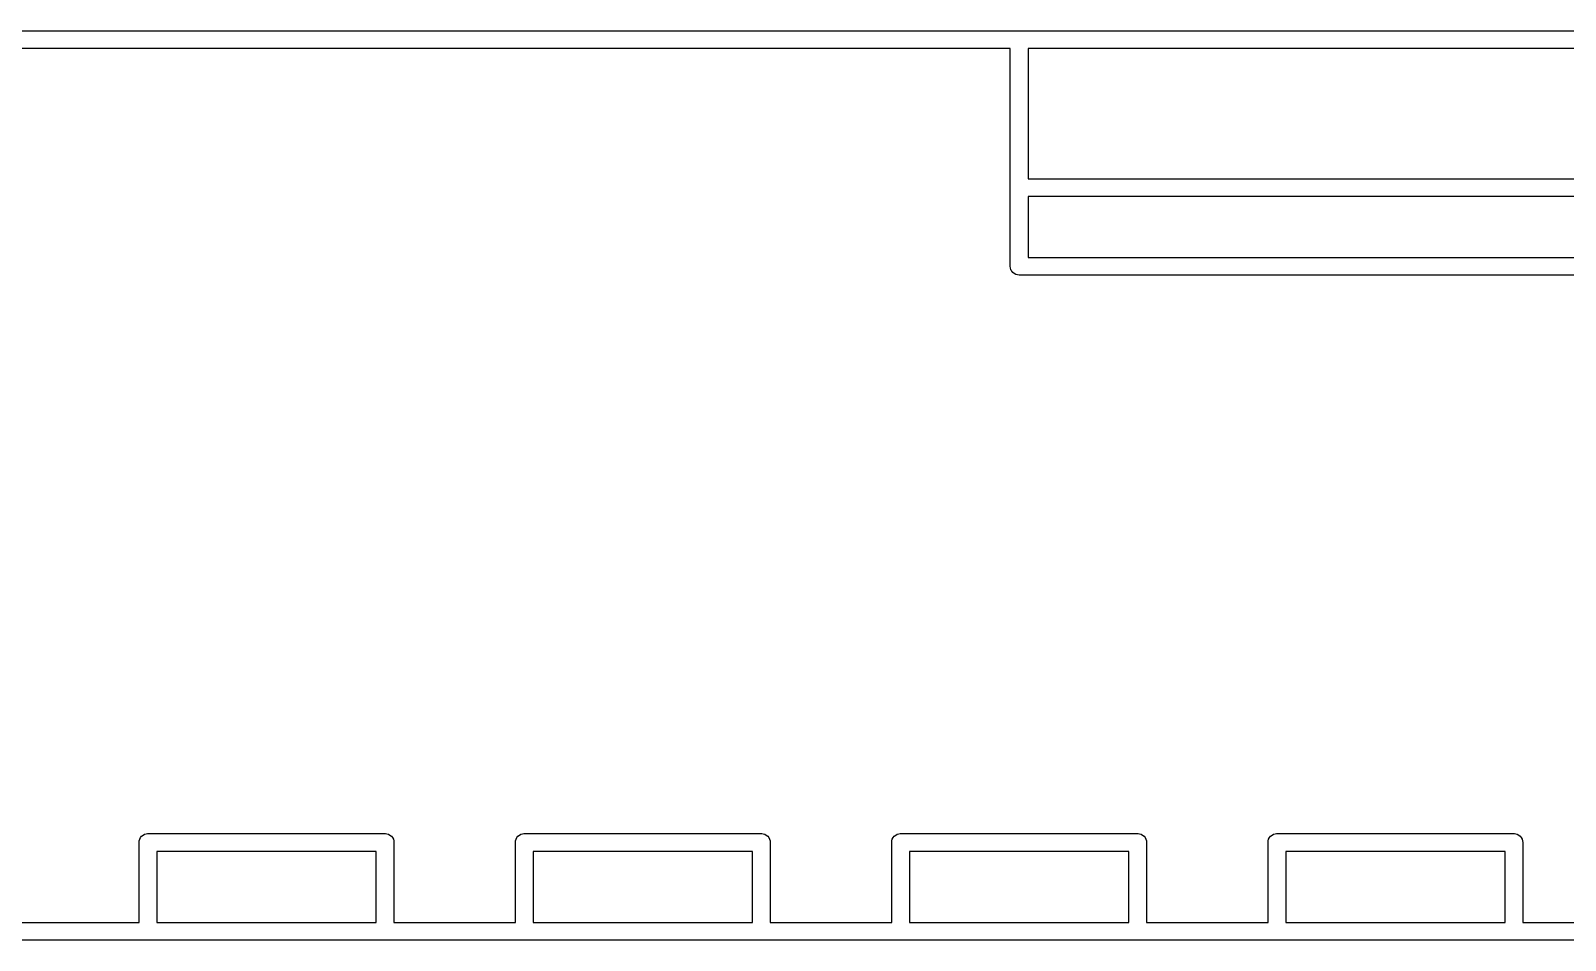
# Model space of a CAD drawing. Extents: x 112.8 to 192.9, y -122.2 to -85.3.
# Drawn here: x 156.68 to 167.04, y -111.2 to -105.06 of the extents above; entities that cross this region are included whole.
import ezdxf

# ---------------------------------------------------------------- set-up
doc = ezdxf.new("R2010")
doc.units = 0
doc.layers.add('BLACK', color=7, linetype='CONTINUOUS')

msp = doc.modelspace()

# ---------------------------------------------------------------- linework, layer by layer
at = {"layer": 'BLACK', "linetype": 'CONTINUOUS'}
for p, q in [((155.737, -105.059), (163.351, -105.059)), ((163.351, -105.059), (163.354, -105.059)), ((163.354, -105.059), (163.357, -105.059)), ((163.357, -105.059), (168.181, -105.059)), ((163.294, -105.179), (155.794, -105.179)), ((163.294, -106.116), (163.294, -105.179)), ((163.414, -105.179), (163.414, -106.059)), ((168.124, -105.179), (163.414, -105.179)), ((163.414, -106.059), (168.124, -106.059)), ((163.294, -106.119), (163.294, -106.116)), ((163.294, -106.122), (163.294, -106.119)), ((163.294, -106.646), (163.294, -106.122)), ((168.181, -106.179), (163.414, -106.179)), ((163.414, -106.179), (163.414, -106.589)), ((163.414, -106.589), (168.146, -106.589)), ((163.294, -106.649), (163.294, -106.646)), ((163.295, -106.661), (163.294, -106.649)), ((163.298, -106.672), (163.295, -106.661)), ((163.301, -106.677), (163.298, -106.672)), ((163.304, -106.682), (163.301, -106.677)), ((163.311, -106.692), (163.304, -106.682)), ((163.321, -106.699), (163.311, -106.692)), ((163.331, -106.705), (163.321, -106.699)), ((163.342, -106.708), (163.331, -106.705)), ((163.354, -106.709), (163.342, -106.708)), ((163.357, -106.709), (163.354, -106.709)), ((168.18, -106.709), (163.357, -106.709)), ((157.414, -110.539), (157.415, -110.527)), ((157.415, -110.527), (157.418, -110.516)), ((157.418, -110.516), (157.424, -110.506)), ((157.424, -110.506), (157.431, -110.496)), ((157.431, -110.496), (157.441, -110.489)), ((157.441, -110.489), (157.451, -110.483)), ((157.451, -110.483), (157.462, -110.48)), ((157.462, -110.48), (157.471, -110.479)), ((157.471, -110.479), (157.471, -110.479)), ((157.471, -110.479), (157.474, -110.479)), ((157.474, -110.479), (157.477, -110.479)), ((157.477, -110.479), (159.071, -110.479)), ((159.071, -110.479), (159.074, -110.479)), ((159.074, -110.479), (159.077, -110.479)), ((159.077, -110.479), (159.077, -110.479)), ((159.077, -110.479), (159.086, -110.48)), ((159.086, -110.48), (159.097, -110.483)), ((159.097, -110.483), (159.107, -110.489)), ((159.107, -110.489), (159.117, -110.496)), ((159.117, -110.496), (159.124, -110.506)), ((159.124, -110.506), (159.13, -110.516)), ((159.13, -110.516), (159.133, -110.527)), ((159.133, -110.527), (159.134, -110.539)), ((159.954, -110.539), (159.955, -110.527)), ((159.955, -110.527), (159.958, -110.516)), ((159.958, -110.516), (159.964, -110.506)), ((159.964, -110.506), (159.971, -110.496)), ((159.971, -110.496), (159.981, -110.489)), ((159.981, -110.489), (159.991, -110.483)), ((159.991, -110.483), (160.002, -110.48)), ((160.002, -110.48), (160.011, -110.479)), ((160.011, -110.479), (160.011, -110.479)), ((160.011, -110.479), (160.014, -110.479)), ((160.014, -110.479), (160.017, -110.479)), ((160.017, -110.479), (161.611, -110.479)), ((161.611, -110.479), (161.614, -110.479)), ((161.614, -110.479), (161.617, -110.479)), ((161.617, -110.479), (161.617, -110.479)), ((161.617, -110.479), (161.626, -110.48)), ((161.626, -110.48), (161.637, -110.483)), ((161.637, -110.483), (161.647, -110.489)), ((161.647, -110.489), (161.657, -110.496)), ((161.657, -110.496), (161.664, -110.506)), ((161.664, -110.506), (161.67, -110.516)), ((161.67, -110.516), (161.673, -110.527)), ((161.673, -110.527), (161.674, -110.539)), ((162.494, -110.539), (162.495, -110.527)), ((162.495, -110.527), (162.498, -110.516)), ((162.498, -110.516), (162.504, -110.506)), ((162.504, -110.506), (162.511, -110.496)), ((162.511, -110.496), (162.521, -110.489)), ((162.521, -110.489), (162.531, -110.483)), ((162.531, -110.483), (162.542, -110.48)), ((162.542, -110.48), (162.551, -110.479)), ((162.551, -110.479), (162.551, -110.479)), ((162.551, -110.479), (162.554, -110.479)), ((162.554, -110.479), (162.557, -110.479)), ((162.557, -110.479), (164.151, -110.479)), ((164.151, -110.479), (164.154, -110.479)), ((164.154, -110.479), (164.157, -110.479)), ((164.157, -110.479), (164.157, -110.479)), ((164.157, -110.479), (164.166, -110.48)), ((164.166, -110.48), (164.177, -110.483)), ((164.177, -110.483), (164.187, -110.489)), ((164.187, -110.489), (164.197, -110.496)), ((164.197, -110.496), (164.204, -110.506)), ((164.204, -110.506), (164.21, -110.516)), ((164.21, -110.516), (164.213, -110.527)), ((164.213, -110.527), (164.214, -110.539)), ((165.034, -110.539), (165.035, -110.527)), ((165.035, -110.527), (165.038, -110.516)), ((165.038, -110.516), (165.044, -110.506)), ((165.044, -110.506), (165.051, -110.496)), ((165.051, -110.496), (165.061, -110.489)), ((165.061, -110.489), (165.071, -110.483)), ((165.071, -110.483), (165.082, -110.48)), ((165.082, -110.48), (165.091, -110.479)), ((165.091, -110.479), (165.091, -110.479)), ((165.091, -110.479), (165.094, -110.479)), ((165.094, -110.479), (165.097, -110.479)), ((165.097, -110.479), (166.691, -110.479)), ((166.691, -110.479), (166.694, -110.479)), ((166.694, -110.479), (166.697, -110.479)), ((166.697, -110.479), (166.697, -110.479)), ((166.697, -110.479), (166.706, -110.48)), ((166.706, -110.48), (166.717, -110.483)), ((166.717, -110.483), (166.727, -110.489)), ((166.727, -110.489), (166.737, -110.496)), ((166.737, -110.496), (166.744, -110.506)), ((166.744, -110.506), (166.75, -110.516)), ((166.75, -110.516), (166.753, -110.527)), ((166.753, -110.527), (166.754, -110.539)), ((157.414, -110.542), (157.414, -110.539)), ((157.414, -111.079), (157.414, -110.542)), ((157.534, -110.599), (157.534, -111.079)), ((159.014, -110.599), (157.534, -110.599)), ((159.014, -111.079), (159.014, -110.599)), ((159.134, -110.539), (159.134, -110.542)), ((159.134, -110.542), (159.134, -111.079)), ((159.954, -110.542), (159.954, -110.539)), ((159.954, -111.079), (159.954, -110.542)), ((160.074, -110.599), (160.074, -111.079)), ((161.554, -110.599), (160.074, -110.599)), ((161.554, -111.079), (161.554, -110.599)), ((161.674, -110.539), (161.674, -110.542)), ((161.674, -110.542), (161.674, -111.079)), ((162.494, -110.542), (162.494, -110.539)), ((162.494, -111.079), (162.494, -110.542)), ((162.614, -110.599), (162.614, -111.079)), ((164.094, -110.599), (162.614, -110.599)), ((164.094, -111.079), (164.094, -110.599)), ((164.214, -110.539), (164.214, -110.542)), ((164.214, -110.542), (164.214, -111.079)), ((165.034, -110.542), (165.034, -110.539)), ((165.034, -111.079), (165.034, -110.542)), ((165.154, -110.599), (165.154, -111.079)), ((166.634, -110.599), (165.154, -110.599)), ((166.634, -111.079), (166.634, -110.599)), ((166.754, -110.539), (166.754, -110.542)), ((166.754, -110.542), (166.754, -111.079)), ((156.594, -111.079), (157.414, -111.079)), ((157.534, -111.079), (159.014, -111.079)), ((159.134, -111.079), (159.954, -111.079)), ((160.074, -111.079), (161.554, -111.079)), ((161.674, -111.079), (162.494, -111.079)), ((162.614, -111.079), (164.094, -111.079)), ((164.214, -111.079), (165.034, -111.079)), ((165.154, -111.079), (166.634, -111.079)), ((166.754, -111.079), (167.574, -111.079)), ((157.471, -111.199), (156.537, -111.199)), ((157.474, -111.199), (157.471, -111.199)), ((157.477, -111.199), (157.474, -111.199)), ((159.071, -111.199), (157.477, -111.199)), ((159.074, -111.199), (159.071, -111.199)), ((159.077, -111.199), (159.074, -111.199)), ((160.011, -111.199), (159.077, -111.199)), ((160.014, -111.199), (160.011, -111.199)), ((160.017, -111.199), (160.014, -111.199)), ((161.611, -111.199), (160.017, -111.199)), ((161.614, -111.199), (161.611, -111.199)), ((161.617, -111.199), (161.614, -111.199)), ((162.551, -111.199), (161.617, -111.199)), ((162.554, -111.199), (162.551, -111.199)), ((162.557, -111.199), (162.554, -111.199)), ((164.151, -111.199), (162.557, -111.199)), ((164.154, -111.199), (164.151, -111.199)), ((164.157, -111.199), (164.154, -111.199)), ((165.091, -111.199), (164.157, -111.199)), ((165.094, -111.199), (165.091, -111.199)), ((165.097, -111.199), (165.094, -111.199)), ((166.691, -111.199), (165.097, -111.199)), ((166.694, -111.199), (166.691, -111.199)), ((166.697, -111.199), (166.694, -111.199)), ((167.631, -111.199), (166.697, -111.199))]:
    msp.add_line(p, q, dxfattribs=at)

doc.saveas('drawing.dxf')
